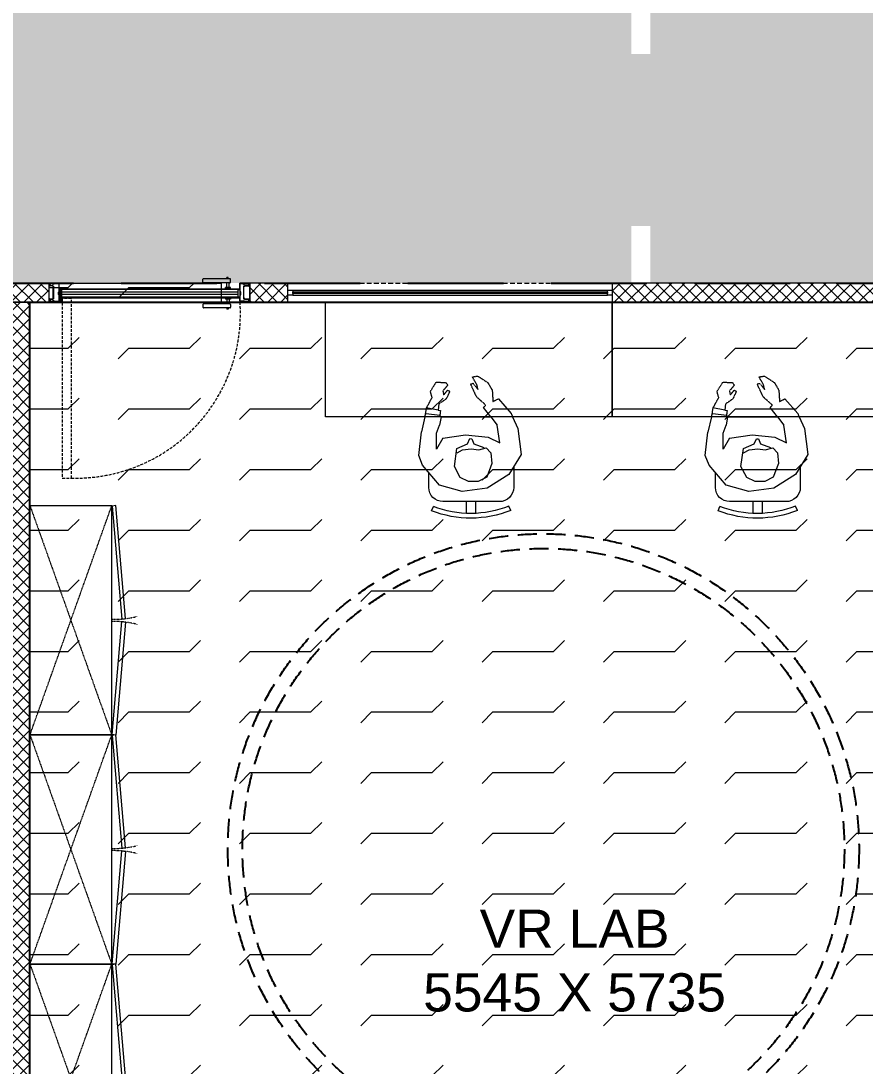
# Model space of a CAD drawing. Header units: millimetres. Extents: x 2335845 to 2509607, y 289014 to 361737.
# Drawn here: x 2386197 to 2390615, y 327411 to 332884 of the extents above; entities that cross this region are included whole.
import ezdxf

# ---------------------------------------------------------------- set-up
doc = ezdxf.new("R2010")
doc.units = ezdxf.units.MM
for name, pattern in [('( Hidden )', [0.375, 0.25, -0.125]), ('DASHED', [0.75, 0.5, -0.25]), ('HIDDEN', [0.375, 0.25, -0.125]), ('HIDDEN2', [0.1875, 0.125, -0.0625])]:
    doc.linetypes.add(name, pattern=pattern)
for name, color, linetype, lineweight in [('1-fur', 8, 'Continuous', 0), ('A-DOOR-FULL', 40, 'Continuous', 18), ('A-FURN-MODULAR-', 6, 'Continuous', 9), ('AI-FURN', 7, 'Continuous', 20), ('AR_01_PARTITION FULL HT', 2, 'Continuous', 25), ('IN-DOOR', 8, 'Continuous', 0), ('IN-PRTN-FULL', 30, 'Continuous', 20), ('IN-PRTN-HATCH', 8, 'Continuous', 5), ('SWA- GLASS PARTITION', 8, 'Continuous', 5), ('SWA-GLASS', 140, 'Continuous', 9), ('SWA-METAL', 165, 'Continuous', 9), ('TOA-FL-CPT-1', 8, 'Continuous', 5), ('TOA-FL-CPT-5', 8, 'Continuous', 5), ('TOA-FURN-MODULAR', 20, 'Continuous', 9)]:
    doc.layers.add(name, color=color, linetype=linetype, lineweight=lineweight)
doc.layers.add('FLOOR MARK', color=7, linetype='Continuous')
doc.layers.add('TEXT', color=250, linetype='Continuous')
doc.styles.get("Standard").update_dxf_attribs({"font": 'arial.ttf'})

# ---------------------------------------------------------------- blocks, each defined once
blk = doc.blocks.new('sdfff')
at = {"layer": 'AI-FURN', "color": 8, "linetype": 'HIDDEN', "ltscale": 0.1}
for p, q in [((1431068.8, 716788.7), (1429868.8, 716360.7)), ((1429868.8, 716788.7), (1431068.8, 716360.7))]:
    blk.add_line(p, q, dxfattribs=at)
at = {"layer": 'AI-FURN'}
blk.add_lwpolyline([(1431068.8, 716788.7), (1429868.8, 716788.7), (1429868.8, 716360.7), (1431068.8, 716360.7)], close=True, dxfattribs=at)
at = {"layer": 'AI-FURN', "color": 1}
for points in [[(1429871.5, 716358.3), (1430462.3, 716308.6), (1430458.9, 716288.9), (1429868.1, 716338.5)], [(1431066.2, 716358.3), (1430475.4, 716308.6), (1430478.8, 716288.9), (1431069.6, 716338.5)]]:
    blk.add_lwpolyline(points, close=True, dxfattribs=at)
at = {"layer": 'AI-FURN', "color": 8, "linetype": 'HIDDEN', "ltscale": 0.1}
for centre, start, end in [((1429935.1, 716353.1), 346.0424, 0.8272), ((1431002.6, 716353.1), 179.1728, 193.9576)]:
    blk.add_arc(centre, 528.2, start, end, dxfattribs=at)
blk = doc.blocks.new('GFHTH')
at = {"layer": 'TOA-FURN-MODULAR', "color": 18, "lineweight": 15, "true_color": 0x000000}
for p, q in [((2298634.3, 302594.7, 0), (2298338.3, 302594.7, 0)), ((2298264.3, 302520.7, 0), (2298264.3, 302443.2, 0)), ((2298708.3, 302411.8, 0), (2298708.3, 302520.7, 0))]:
    blk.add_line(p, q, dxfattribs=at)
at = {"layer": 'TOA-FURN-MODULAR', "color": 18, "lineweight": 5, "true_color": 0x000000}
for p, q in [((2298438.2, 302542.4, 0), (2298320.9, 302509.4, 0)), ((2298569.7, 302524.3, 0), (2298438.2, 302542.4, 0)), ((2298682.5, 302452.8, 0), (2298569.7, 302524.3, 0)), ((2298320.9, 302509.4, 0), (2298231, 302404.3, 0)), ((2298748.3, 302348, 0), (2298682.5, 302452.8, 0)), ((2298231, 302404.3, 0), (2298211.3, 302353, 0)), ((2298211.3, 302353, 0), (2298225.1, 302230.2, 0)), ((2298303.9, 302320.2, 0), (2298305.1, 302235.6, 0)), ((2298730.8, 302211.9, 0), (2298748.3, 302348, 0)), ((2298337.9, 302262.5, 0), (2298456, 302245.2, 0)), ((2298456, 302245.2, 0), (2298574.7, 302257.9, 0)), ((2298574.7, 302257.9, 0), (2298635.5, 302287, 0)), ((2298635.5, 302287, 0), (2298622.2, 302195.2, 0)), ((2298243.7, 302150.7, 0), (2298225.1, 302230.2, 0)), ((2298305.1, 302235.6, 0), (2298320.6, 302195.2, 0)), ((2298328, 302150.7, 0), (2298320.6, 302195.2, 0)), ((2298588.2, 302150.7, 0), (2298622.2, 302195.2, 0)), ((2298702.6, 302150.7, 0), (2298730.8, 302211.9, 0)), ((2298588.2, 302150.7, 0), (2298551, 302101.8, 0)), ((2298628.3, 302056.2, 0), (2298694.6, 302133.4, 0)), ((2298312.8, 302116.4, 0), (2298325.1, 302117.6, 0)), ((2298317.3, 302083.5, 0), (2298312.8, 302116.4, 0))]:
    blk.add_line(p, q, dxfattribs=at)
at = {"layer": 'TOA-FURN-MODULAR', "color": 18, "linetype": '( Hidden )', "lineweight": 5, "ltscale": 2, "true_color": 0x000000}
for p, q in [((2298243.7, 302150.7, 0), (2298247.3, 302135.3, 0)), ((2298247.3, 302135.3, 0), (2298252.2, 302104.3, 0)), ((2298325.1, 302117.6, 0), (2298321.7, 302146.3, 0)), ((2298694.6, 302133.4, 0), (2298702.6, 302150.7, 0)), ((2298252.2, 302104.3, 0), (2298281.6, 302049.7, 0)), ((2298355.1, 302056.9, 0), (2298317.3, 302083.5, 0)), ((2298562.1, 302089.3, 0), (2298514.4, 302046.4, 0)), ((2298551, 302101.8, 0), (2298562.1, 302089.3, 0)), ((2298281.6, 302049.7, 0), (2298272.4, 302017.9, 0)), ((2298337.6, 302015, 0), (2298342.3, 302035.9, 0)), ((2298342.3, 302035.9, 0), (2298362.7, 302011.3, 0)), ((2298373.9, 302016.7, 0), (2298355.1, 302056.9, 0)), ((2298514.4, 302046.4, 0), (2298483.2, 301979.7, 0)), ((2298596.2, 302011.7, 0), (2298599.7, 302070.7, 0)), ((2298599.7, 302070.7, 0), (2298628.3, 302056.2, 0)), ((2298272.4, 302017.9, 0), (2298303.1, 301969, 0)), ((2298303.1, 301969, 0), (2298353.6, 301971.5, 0)), ((2298362.7, 301985.3, 0), (2298337.6, 302015, 0)), ((2298353.6, 301971.5, 0), (2298362.7, 301985.3, 0)), ((2298362.7, 302011.3, 0), (2298373.9, 302016.7, 0)), ((2298483.2, 301979.7, 0), (2298496, 301974.8, 0)), ((2298515.7, 301982.3, 0), (2298492.4, 301941.7, 0)), ((2298496, 301974.8, 0), (2298521.3, 302007.1, 0)), ((2298521.3, 302007.1, 0), (2298515.7, 301982.3, 0)), ((2298520.5, 301937.3, 0), (2298572.4, 301971.1, 0)), ((2298572.4, 301971.1, 0), (2298596.2, 302011.7, 0)), ((2298492.4, 301941.7, 0), (2298520.5, 301937.3, 0))]:
    blk.add_line(p, q, dxfattribs=at)
at = {"layer": 'TOA-FURN-MODULAR', "color": 18, "linetype": '( Hidden )', "lineweight": 5, "ltscale": 3, "true_color": 0x000000}
for p, q in [((2298321.7, 302146.3, 0), (2298327.8, 302146.9, 0)), ((2298327.8, 302146.9, 0), (2298328.1, 302151.4, 0))]:
    blk.add_line(p, q, dxfattribs=at)
at = {"layer": 'TOA-FURN-MODULAR', "color": 18, "lineweight": 15, "true_color": 0x000000, "elevation": 0}
for points in [[(2298278.8, 302642.5), (2298288, 302619.7)], [(2298461.4, 302656.8), (2298461.4, 302594.7)], [(2298510.7, 302656.8), (2298510.7, 302594.7)], [(2298692.9, 302640.5), (2298683.7, 302617.7)]]:
    blk.add_lwpolyline(points, dxfattribs=at)
at = {"layer": 'TOA-FURN-MODULAR', "color": 18, "lineweight": 5, "true_color": 0x000000, "elevation": 0}
for points in [[(2298411.7, 302339.3), (2298440.2, 302324.3), (2298486.6, 302317.9), (2298525.1, 302322.9), (2298564.3, 302312.9), (2298588.5, 302340), (2298594.4, 302394.7), (2298567.2, 302466.6), (2298522.4, 302489.9), (2298471.9, 302489.9), (2298429.1, 302468.5), (2298397.9, 302410.2), (2298411.6, 302316.9), (2298466.6, 302291.5), (2298478.7, 302265.1), (2298489.4, 302266.5), (2298499.4, 302292.9), (2298552.9, 302312.2)], [(2298337.9, 302262.5), (2298303.9, 302320.2)], [(2298323.1, 302143.9), (2298249.2, 302134.9)], [(2298312.8, 302116.4), (2298249.9, 302102.9)]]:
    blk.add_lwpolyline(points, dxfattribs=at)
at = {"layer": 'TOA-FURN-MODULAR', "lineweight": 0, "ltscale": 12}
blk.add_lwpolyline([(2299223.5, 302150.7), (2297723.5, 302150.7), (2297723.5, 301550.7), (2299223.5, 301550.7)], close=True, dxfattribs=at)
at = {"layer": 'TOA-FURN-MODULAR', "color": 18, "lineweight": 15, "true_color": 0x000000, "elevation": 0}
blk.add_lwpolyline([(2298328.1, 302151.4, 0.034638), (2298338.3, 302150.7), (2298588.2, 302150.7)], format="xyb", dxfattribs=at)
at = {"layer": 'TOA-FURN-MODULAR', "color": 18, "lineweight": 15, "true_color": 0x000000}
for centre, radius, start, end in [((2298483.3, 302124.3, 0), 557.1, 67.9013, 111.5427), ((2298483.3, 302124.3, 0), 532.5, 67.9013, 111.5169), ((2298338.3, 302520.7, 0), 74, 90.0006, 180.0006), ((2298634.3, 302520.7, 0), 74, 0.0006, 90.0006)]:
    blk.add_arc(centre, radius, start, end, dxfattribs=at)
blk = doc.blocks.new('rub1')
at = {"lineweight": 20}
h = blk.add_hatch(color=8, dxfattribs=at)
h.paths.add_polyline_path([(285.1, 663.6), (284.4, 663.6, 0.06789), (284.3, 663.1), (284, 663.1), (284, 663.6), (283.7, 663.6), (283.7, 662.4), (284, 662.4), (284, 662.9), (284.3, 662.9, 0.066804), (284.4, 662.3), (285.1, 662.3, 0.299446), (285.5, 662.9), (285.5, 663.1, 0.299446)])
h.paths.add_polyline_path([(285.4, 663.1), (285.4, 662.9, -0.365226), (285, 662.5), (284.6, 662.5, -0.12053), (284.6, 663.5), (285, 663.5, -0.209232)], flags=16)
at = {"layer": '1-fur', "color": 8, "lineweight": 20}
for p, q in [((284.4, 663.6), (285.1, 663.6)), ((284.4, 662.3), (285.1, 662.3)), ((284.6, 663.5), (285, 663.5)), ((284.6, 662.5), (285, 662.5)), ((285.4, 663.1), (285.4, 662.9)), ((285.5, 663.1), (285.5, 662.9))]:
    blk.add_line(p, q, dxfattribs=at)
for points in [[(284, 662.9), (284, 662.4), (283.7, 662.4), (283.7, 663.6), (284, 663.6), (284, 663.1)], [(284.3, 663.1), (284, 663.1)], [(284, 662.9), (284.3, 662.9)]]:
    blk.add_lwpolyline(points, dxfattribs=at)
for centre, radius, start, end in [((286.3, 663), 1.99, 160.4255, 175.9608), ((286.3, 663), 1.99, 182.636, 197.9236), ((286.5, 663), 1.99, 165.4708, 192.9616), ((284.8, 662.9), 0.623, 16.2565, 63.5269), ((285, 662.9), 0.413, 282.3178, 2.5719), ((284.9, 663), 0.623, 3.1317, 69.8122), ((284.9, 662.9), 0.623, 290.1878, 356.8683)]:
    blk.add_arc(centre, radius, start, end, dxfattribs=at)
blk = doc.blocks.new('*U695')
at = {"layer": 'IN-DOOR', "color": 8, "ltscale": 2}
for p, q in [((-32.56, 3.81), (-32.56, 4.31)), ((-32.45, 4.42), (-27.72, 4.42)), ((-32.13, 4.42), (-32.13, 4.64)), ((-32.13, 4.64), (-31.89, 4.64)), ((-31.89, 4.42), (-31.89, 4.64)), ((-27.61, 3.81), (-27.61, 4.31)), ((-36, 3.3), (-36, 0)), ((-36, 3.29), (-36, 2.86)), ((-34.92, 3.3), (-35.99, 3.3)), ((-35.98, 2.84), (-35.92, 2.84)), ((-35.96, 3.17), (-35.96, 3.25)), ((-35.95, 3.26), (-34.97, 3.26)), ((-35.91, 2.83), (-35.91, 2.79)), ((-35.9, 2.78), (-35.83, 2.76)), ((-35.82, 2.77), (-35.86, 2.83)), ((-35.85, 2.84), (-35.11, 2.84)), ((-35.09, 2.88), (-35.81, 2.88)), ((-35.09, 2.82), (-35.11, 2.77)), ((-35.09, 2.76), (-34.98, 2.76)), ((-35.04, 2.83), (-35.04, 2.83)), ((-34.93, 2.81), (-35.02, 2.81)), ((-34.96, 3.25), (-34.96, 3.2)), ((-34.96, 2.74), (-34.96, 1.81)), ((-34.94, 3.18), (-34.94, 3.18)), ((-34.91, 3.21), (-34.91, 3.29)), ((-34.91, 0.51), (-34.91, 2.79)), ((-32.56, 2.62), (-32.56, 2.84)), ((-32.56, 2.84), (-31.66, 2.84)), ((-32.56, 2.62), (-31.66, 2.62)), ((-32.45, 3.7), (-27.72, 3.7)), ((-32.34, 2.84), (-32.34, 3.7)), ((-31.87, 2.84), (-31.87, 3.7)), ((-31.66, 2.62), (-31.66, 2.84)), ((-0.79, 3.21), (-0.79, 3.29)), ((-0.79, 0.51), (-0.79, 2.79)), ((-0.78, 3.3), (-0.01, 3.3)), ((-0.77, 2.81), (-0.68, 2.81)), ((-0.76, 3.18), (-0.76, 3.18)), ((-0.75, 3.25), (-0.75, 3.2)), ((-0.74, 2.74), (-0.74, 1.81)), ((-0.05, 3.26), (-0.73, 3.26)), ((-0.61, 2.76), (-0.72, 2.76)), ((-0.67, 2.83), (-0.67, 2.83)), ((-0.62, 2.82), (-0.59, 2.77)), ((-0.61, 2.88), (-0.19, 2.88)), ((-0.15, 2.84), (-0.6, 2.84)), ((-0.18, 2.77), (-0.14, 2.83)), ((-0.1, 2.78), (-0.17, 2.76)), ((-0.09, 2.83), (-0.09, 2.79)), ((-0.02, 2.84), (-0.08, 2.84)), ((-0.04, 3.17), (-0.04, 3.25)), ((0, 3.3), (0, 0)), ((0, 3.29), (0, 2.86)), ((-36, 0.44), (-36, 0.01)), ((-35.99, 0), (-34.92, 0)), ((-35.92, 0.46), (-35.98, 0.46)), ((-35.96, 0.05), (-35.96, 0.13)), ((-34.97, 0.04), (-35.95, 0.04)), ((-35.91, 0.5), (-35.91, 0.47)), ((-35.83, 0.54), (-35.9, 0.51)), ((-35.86, 0.47), (-35.82, 0.53)), ((-35.11, 0.46), (-35.85, 0.46)), ((-35.81, 0.42), (-35.09, 0.42)), ((-35.11, 0.52), (-35.09, 0.48)), ((-34.98, 0.54), (-35.09, 0.54)), ((-35.04, 0.47), (-35.04, 0.47)), ((-35.03, 0.2), (-35.03, 0.14)), ((-35.02, 0.49), (-34.93, 0.49)), ((-35.01, 0.22), (-35.01, 0.22)), ((-35.01, 0.12), (-34.93, 0.12)), ((-34.98, 0.18), (-34.99, 0.2)), ((-34.96, 1.81), (-34.97, 1.8)), ((-34.97, 1.8), (-34.96, 1.79)), ((-34.96, 1.79), (-34.96, 0.56)), ((-34.93, 0.16), (-34.96, 0.16)), ((-34.96, 0.1), (-34.96, 0.05)), ((-34.94, 0.12), (-34.94, 0.12)), ((-34.88, 0.19), (-34.92, 0.17)), ((-34.91, 0.1), (-34.91, 0.02)), ((-34.91, 0.01), (-34.91, 0.09)), ((-34.89, 0), (-34.2, 0)), ((-34.87, 0.08), (-34.85, 0.18)), ((-34.83, 0.06), (-34.85, 0.06)), ((-34.81, 0.05), (-34.82, 0.07)), ((-34.79, 0.07), (-34.8, 0.05)), ((-34.3, 0.06), (-34.77, 0.06)), ((-34.2, 0.81), (-34.2, 0)), ((-32.56, 0.98), (-32.56, 0.77)), ((-32.56, 0.98), (-31.66, 0.98)), ((-32.56, 0.77), (-31.66, 0.77)), ((-32.34, 0.77), (-32.34, -0.1)), ((-31.87, 0.77), (-31.87, -0.1)), ((-31.66, 0.98), (-31.66, 0.77)), ((-1.8, 0), (-1.8, 0.1)), ((-0.81, 0), (-1.8, 0)), ((-1.76, 0.06), (-1.65, 0.06)), ((-1.63, 0.07), (-1.62, 0.05)), ((-1.61, 0.05), (-0.88, 0.07)), ((-0.87, 0.06), (-0.86, 0.06)), ((-0.84, 0.08), (-0.85, 0.18)), ((-0.82, 0.19), (-0.79, 0.17)), ((-0.79, 0.1), (-0.79, 0.02)), ((-0.79, 0.01), (-0.79, 0.09)), ((-0.78, 0.16), (-0.74, 0.16)), ((-0.01, 0), (-0.78, 0)), ((-0.68, 0.49), (-0.77, 0.49)), ((-0.69, 0.12), (-0.77, 0.12)), ((-0.76, 0.12), (-0.76, 0.12)), ((-0.75, 0.1), (-0.75, 0.05)), ((-0.74, 1.81), (-0.73, 1.8)), ((-0.73, 1.8), (-0.74, 1.79)), ((-0.74, 1.79), (-0.74, 0.56)), ((-0.73, 0.04), (-0.05, 0.04)), ((-0.72, 0.54), (-0.62, 0.54)), ((-0.72, 0.18), (-0.71, 0.2)), ((-0.69, 0.22), (-0.69, 0.22)), ((-0.68, 0.2), (-0.68, 0.14)), ((-0.67, 0.47), (-0.67, 0.47)), ((-0.6, 0.52), (-0.62, 0.48)), ((-0.19, 0.42), (-0.61, 0.42)), ((-0.6, 0.46), (-0.15, 0.46)), ((-0.14, 0.47), (-0.18, 0.53)), ((-0.17, 0.54), (-0.1, 0.51)), ((-0.09, 0.5), (-0.09, 0.47)), ((-0.08, 0.46), (-0.02, 0.46)), ((-0.04, 0.05), (-0.04, 0.13)), ((0, 0.44), (0, 0.01)), ((-32.56, -0.21), (-32.56, -0.71)), ((-32.45, -0.1), (-27.72, -0.1)), ((-32.45, -0.82), (-27.72, -0.82)), ((-32.13, -0.82), (-32.13, -1.03)), ((-32.13, -1.03), (-31.89, -1.03)), ((-31.89, -0.82), (-31.89, -1.03)), ((-27.61, -0.21), (-27.61, -0.71))]:
    blk.add_line(p, q, dxfattribs=at)
at = {"layer": 'IN-DOOR', "color": 8, "ltscale": 3}
for p, q in [((-35.03, 3.16), (-35.03, 3.09)), ((-34.93, 3.18), (-35.01, 3.18)), ((-35.01, 3.08), (-35.01, 3.08)), ((-35, 3.09), (-34.98, 3.12)), ((-34.96, 3.13), (-34.93, 3.13)), ((-34.92, 3.13), (-34.9, 3.11)), ((-34.91, 3.28), (-34.91, 3.2)), ((-34.21, 3.3), (-34.89, 3.3)), ((-34.87, 3.12), (-34.87, 3.22)), ((-34.85, 3.24), (-34.83, 3.24)), ((-34.82, 3.23), (-34.81, 3.24)), ((-34.8, 3.24), (-34.79, 3.23)), ((-34.77, 3.24), (-34.3, 3.24)), ((-34.4, 2.03), (-34.4, 1.57)), ((-34.3, 2.07), (-34.36, 2.07)), ((-34.34, 1.83), (-34.34, 1.99)), ((-34.31, 2), (-34.23, 1.98)), ((-34.26, 2.56), (-34.27, 2.55)), ((-34.27, 2.55), (-34.26, 2.54)), ((-34.26, 3.2), (-34.26, 2.56)), ((-34.26, 2.54), (-34.26, 2.11)), ((-34.21, 2), (-34.21, 3.14)), ((-34.21, 0.91), (-34.21, 2.7)), ((-1.85, 2), (-1.85, 3.3)), ((-1.85, 3.3), (-0.81, 3.3)), ((-1.85, 0.91), (-1.85, 2.86)), ((-1.75, 2), (-1.83, 1.98)), ((-1.8, 3.2), (-1.8, 3.17)), ((-1.8, 3.17), (-1.79, 3.16)), ((-1.79, 3.16), (-1.8, 3.15)), ((-1.8, 3.15), (-1.8, 2.11)), ((-1.65, 3.24), (-1.76, 3.24)), ((-1.76, 2.07), (-1.7, 2.07)), ((-1.72, 1.83), (-1.72, 1.99)), ((-1.66, 2.03), (-1.66, 1.57)), ((-1.62, 3.24), (-1.63, 3.23)), ((-0.88, 3.23), (-1.61, 3.24)), ((-0.86, 3.24), (-0.87, 3.24)), ((-0.84, 3.12), (-0.84, 3.22)), ((-0.79, 3.13), (-0.81, 3.11)), ((-0.79, 3.28), (-0.79, 3.2)), ((-0.74, 3.13), (-0.78, 3.13)), ((-0.77, 3.18), (-0.69, 3.18)), ((-0.71, 3.09), (-0.72, 3.12)), ((-0.69, 3.08), (-0.7, 3.08)), ((-0.68, 3.16), (-0.68, 3.09)), ((-34.35, 1.53), (-34.3, 1.53)), ((-34.34, 1.61), (-34.34, 1.77)), ((-34.23, 1.62), (-34.31, 1.6)), ((-34.27, 1.04), (-34.28, 1.03)), ((-34.28, 1.01), (-34.27, 1)), ((-34.26, 1.49), (-34.26, 1.05)), ((-34.26, 0.99), (-34.26, 0.1)), ((-34.21, 0.82), (-34.21, 0.85)), ((-34.17, 0.89), (-34.2, 0.9)), ((-34.2, 0.86), (-34.17, 0.84)), ((-2.16, 0.77), (-2.16, 0.88)), ((-2.14, 0.9), (-2.08, 0.88)), ((-1.8, 0.75), (-2.14, 0.75)), ((-2.11, 0.85), (-2.11, 0.82)), ((-2.08, 0.84), (-2.1, 0.86)), ((-2.1, 0.81), (-1.86, 0.81)), ((-1.89, 0.89), (-1.86, 0.9)), ((-1.86, 0.86), (-1.89, 0.84)), ((-1.85, 0.82), (-1.85, 0.85)), ((-1.83, 1.62), (-1.75, 1.6)), ((-1.8, 1.49), (-1.8, 1.05)), ((-1.8, 0.99), (-1.8, 0.1)), ((-1.79, 1.04), (-1.79, 1.03)), ((-1.79, 1.01), (-1.79, 1)), ((-1.71, 1.53), (-1.76, 1.53)), ((-1.72, 1.61), (-1.72, 1.77))]:
    blk.add_line(p, q, dxfattribs=at)
at = {"layer": 'IN-DOOR', "color": 8, "linetype": 'DASHED'}
blk.add_lwpolyline([(-2.36, 2.73), (-2.36, 34.98), (-4, 34.98), (-4, 2.73)], close=True, dxfattribs=at)
at = {"layer": 'IN-DOOR', "color": 8}
for points in [[(-2.07, 2.62), (-34.21, 2.62), (-34.21, 2.49), (-2.07, 2.49)], [(-2.07, 2.49), (-33.9, 2.49), (-33.9, 1.11), (-2.07, 1.11)], [(-2.07, 0.98), (-34.21, 0.98), (-34.21, 1.11), (-2.07, 1.11)]]:
    blk.add_lwpolyline(points, dxfattribs=at)
for points in [[(-34.21, 2.49), (-33.9, 2.49), (-33.9, 1.11), (-34.21, 1.11)], [(-1.96, 2.49), (-2.28, 2.49), (-2.28, 1.11), (-1.96, 1.11)]]:
    blk.add_lwpolyline(points, close=True, dxfattribs=at)
at = {"layer": 'IN-DOOR', "color": 5}
for points in [[(-33.9, 2.02), (-2.28, 2.02)], [(-33.9, 1.58), (-2.28, 1.58)]]:
    blk.add_lwpolyline(points, dxfattribs=at)
at = {"layer": 'IN-DOOR', "color": 8, "linetype": 'Continuous', "lineweight": 25}
for points in [[(-1.95, 0.99), (-1.86, 0.99, 0.414214), (-1.85, 1), (-1.85, 2.87, 3.112272), (-2.02, 2.63, -0.513651), (-1.96, 2.59), (-1.96, 1, 0.414214)], [(-2.24, 2.77, 0.414214), (-2.22, 2.77), (-2.2, 2.77, 0.307235), (-2.05, 2.75), (-2.03, 2.73, 0.414214), (-2.02, 2.73), (-1.95, 2.81, 0.414214), (-1.96, 2.82), (-1.97, 2.84, 0.307235), (-2.02, 2.98), (-2.02, 3.01, 0.414214), (-2.03, 3.02), (-2.13, 3.04, 0.414214), (-2.14, 3.03), (-2.14, 3.01, 0.307235), (-2.24, 2.89), (-2.26, 2.88, 0.414214), (-2.27, 2.87)]]:
    blk.add_lwpolyline(points, format="xyb", close=True, dxfattribs=at)
at = {"layer": 'IN-DOOR', "color": 8, "linetype": 'DASHED'}
blk.add_arc((-4.8, 5.45), 29.53, 88.4446, 185.2074, dxfattribs=at)
at = {"layer": 'IN-DOOR', "color": 8, "ltscale": 2}
for centre, radius, start, end in [((-32.45, 4.31), 0.108, 90, 180), ((-32.45, 3.81), 0.108, 180, 270), ((-27.72, 4.31), 0.108, 360, 90), ((-27.72, 3.81), 0.108, 270, 360), ((-35.99, 3.29), 0.0108, 90, 180), ((-35.98, 2.86), 0.018, 180, 270), ((-35.95, 3.25), 0.0108, 90, 180), ((-35.93, 3.17), 0.0288, 180, 293.5782), ((-35.84, 2.8), 0.353, 84.9915, 103.4121), ((-35.92, 2.83), 0.0108, 360, 90), ((-35.9, 2.79), 0.0108, 180, 250), ((-35.82, 3.04), 0.0648, 81.2602, 348.7398), ((-35.85, 2.83), 0.0108, 90, 200), ((-35.81, 2.91), 0.0288, 115.8419, 270), ((-35.83, 2.77), 0.0108, 250, 20), ((-35.81, 3.13), 0.0252, 261.2602, 81.2602), ((-35.88, 3.13), 0.204, 286.1738, 325.757), ((-35.74, 3.02), 0.0252, 348.7398, 168.7398), ((-35.11, 2.82), 0.018, 360, 90), ((-35.09, 2.77), 0.018, 180, 270), ((-35.09, 2.83), 0.054, 360, 90), ((-35.02, 2.83), 0.018, 180, 270), ((-34.98, 2.74), 0.018, 360, 90), ((-34.97, 3.25), 0.0108, 360, 90), ((-34.94, 3.2), 0.018, 180, 270), ((-34.94, 3.21), 0.0288, 270, 360), ((-34.93, 2.79), 0.018, 360, 90), ((-34.92, 3.29), 0.0108, 360, 90), ((-0.78, 3.29), 0.0108, 90, 180), ((-0.76, 3.21), 0.0288, 180, 270), ((-0.77, 2.79), 0.018, 90, 180), ((-0.76, 3.2), 0.018, 270, 360), ((-0.73, 3.25), 0.0108, 90, 180), ((-0.72, 2.74), 0.018, 90, 180), ((-0.68, 2.83), 0.018, 270, 360), ((-0.61, 2.83), 0.054, 90, 180), ((-0.6, 2.82), 0.018, 90, 180), ((-0.61, 2.77), 0.018, 270, 360), ((-0.26, 3.02), 0.0252, 11.2602, 191.2602), ((-0.12, 3.13), 0.204, 214.243, 253.8262), ((-0.18, 3.04), 0.0648, 191.2602, 98.7398), ((-0.19, 3.13), 0.0252, 98.7398, 278.7398), ((-0.16, 2.8), 0.353, 76.5878, 95.0085), ((-0.19, 2.91), 0.0288, 270, 64.158), ((-0.17, 2.77), 0.0108, 160, 290), ((-0.15, 2.83), 0.0108, 340, 90), ((-0.1, 2.79), 0.0108, 290, 360), ((-0.08, 2.83), 0.0108, 90, 180), ((-0.07, 3.17), 0.0288, 246.4218, 360), ((-0.05, 3.25), 0.0108, 360, 90), ((-0.02, 2.86), 0.018, 270, 360), ((-0.01, 3.29), 0.0108, 360, 90), ((-35.98, 0.44), 0.018, 90, 180), ((-35.99, 0.01), 0.0108, 180, 270), ((-35.93, 0.13), 0.0288, 66.4218, 180), ((-35.95, 0.05), 0.0108, 180, 270), ((-35.92, 0.47), 0.0108, 270, 360), ((-35.85, 0.41), 0.27, 254.6491, 275.7262), ((-35.9, 0.5), 0.0108, 110, 180), ((-35.84, 0.26), 0.0648, 11.2602, 278.7398), ((-35.85, 0.47), 0.0108, 160, 270), ((-35.81, 0.39), 0.0288, 90, 244.158), ((-35.83, 0.53), 0.0108, 340, 110), ((-35.83, 0.17), 0.0252, 278.7398, 98.7398), ((-35.88, 0.2), 0.173, 28.706, 71.7459), ((-35.75, 0.28), 0.0252, 191.2602, 11.2602), ((-35.09, 0.52), 0.018, 90, 180), ((-35.11, 0.48), 0.018, 270, 360), ((-35.09, 0.47), 0.054, 270, 360), ((-35.02, 0.47), 0.018, 90, 180), ((-35.01, 0.2), 0.018, 90, 180), ((-35.01, 0.14), 0.018, 180, 270), ((-35.01, 0.2), 0.018, 360, 90), ((-34.98, 0.56), 0.018, 270, 360), ((-34.96, 0.18), 0.018, 180, 270), ((-34.97, 0.05), 0.0108, 270, 360), ((-34.94, 0.1), 0.018, 90, 180), ((-34.94, 0.09), 0.0288, 360, 90), ((-34.93, 0.51), 0.018, 270, 360), ((-34.93, 0.18), 0.018, 270, 315), ((-34.93, 0.1), 0.018, 360, 90), ((-34.92, 0.01), 0.0108, 270, 360), ((-34.89, 0.02), 0.018, 180, 270), ((-34.87, 0.18), 0.018, 360, 135), ((-34.85, 0.08), 0.018, 180, 270), ((-34.83, 0.08), 0.018, 270, 315), ((-34.8, 0.04), 0.0108, 45, 135), ((-34.77, 0.08), 0.018, 225, 270), ((-34.3, 0.1), 0.036, 270, 360), ((-1.76, 0.1), 0.036, 180, 270), ((-1.65, 0.08), 0.018, 270, 315), ((-1.62, 0.04), 0.0108, 45, 135), ((-0.87, 0.08), 0.018, 225, 270), ((-0.86, 0.08), 0.018, 270, 360), ((-0.84, 0.18), 0.018, 45, 180), ((-0.81, 0.02), 0.018, 270, 360), ((-0.77, 0.51), 0.018, 180, 270), ((-0.78, 0.18), 0.018, 225, 270), ((-0.76, 0.09), 0.0288, 90, 180), ((-0.77, 0.1), 0.018, 90, 180), ((-0.78, 0.01), 0.0108, 180, 270), ((-0.76, 0.1), 0.018, 360, 90), ((-0.73, 0.05), 0.0108, 180, 270), ((-0.72, 0.56), 0.018, 180, 270), ((-0.74, 0.18), 0.018, 270, 360), ((-0.69, 0.2), 0.018, 90, 180), ((-0.69, 0.2), 0.018, 360, 90), ((-0.69, 0.14), 0.018, 270, 360), ((-0.68, 0.47), 0.018, 360, 90), ((-0.61, 0.47), 0.054, 180, 270), ((-0.62, 0.52), 0.018, 360, 90), ((-0.6, 0.48), 0.018, 180, 270), ((-0.12, 0.2), 0.173, 108.254, 151.294), ((-0.25, 0.28), 0.0252, 168.7398, 348.7398), ((-0.16, 0.26), 0.0648, 261.2602, 168.7398), ((-0.17, 0.17), 0.0252, 81.2602, 261.2602), ((-0.19, 0.39), 0.0288, 295.8419, 90), ((-0.17, 0.53), 0.0108, 70, 200), ((-0.15, 0.41), 0.27, 264.2737, 285.3508), ((-0.15, 0.47), 0.0108, 270, 20), ((-0.1, 0.5), 0.0108, 360, 70), ((-0.08, 0.47), 0.0108, 180, 270), ((-0.07, 0.13), 0.0288, 360, 113.5782), ((-0.05, 0.05), 0.0108, 270, 360), ((-0.02, 0.44), 0.018, 360, 90), ((-0.01, 0.01), 0.0108, 270, 360), ((-32.45, -0.21), 0.108, 90, 180), ((-32.45, -0.71), 0.108, 180, 270), ((-27.72, -0.21), 0.108, 360, 90), ((-27.72, -0.71), 0.108, 270, 360)]:
    blk.add_arc(centre, radius, start, end, dxfattribs=at)
at = {"layer": 'IN-DOOR', "color": 8, "ltscale": 3}
for centre, radius, start, end in [((-35.01, 3.16), 0.018, 90, 180), ((-35.01, 3.09), 0.018, 180, 270), ((-35.01, 3.09), 0.0126, 277.0353, 26.015), ((-34.96, 3.12), 0.018, 90, 180), ((-34.93, 3.2), 0.018, 270, 360), ((-34.93, 3.12), 0.018, 45, 90), ((-34.89, 3.28), 0.018, 90, 180), ((-34.88, 3.12), 0.018, 225, 360), ((-34.85, 3.22), 0.018, 90, 180), ((-34.83, 3.22), 0.018, 45, 90), ((-34.8, 3.25), 0.0108, 225, 315), ((-34.77, 3.22), 0.018, 90, 135), ((-34.36, 2.03), 0.036, 90, 180), ((-34.32, 1.99), 0.018, 75.8258, 180), ((-34.3, 3.2), 0.036, 360, 90), ((-34.3, 2.11), 0.036, 270, 360), ((-34.23, 2), 0.018, 255.8258, 360), ((-1.83, 2), 0.018, 180, 284.1742), ((-1.76, 3.2), 0.036, 90, 180), ((-1.76, 2.11), 0.036, 180, 270), ((-1.74, 1.99), 0.018, 360, 104.1742), ((-1.7, 2.03), 0.036, 360, 90), ((-1.65, 3.22), 0.018, 45, 90), ((-1.62, 3.25), 0.0108, 225, 315), ((-0.87, 3.22), 0.018, 90, 135), ((-0.86, 3.22), 0.018, 360, 90), ((-0.82, 3.12), 0.018, 180, 315), ((-0.81, 3.28), 0.018, 360, 90), ((-0.77, 3.2), 0.018, 180, 270), ((-0.78, 3.12), 0.018, 90, 135), ((-0.74, 3.12), 0.018, 360, 90), ((-0.7, 3.09), 0.0126, 153.985, 262.9647), ((-0.69, 3.16), 0.018, 360, 90), ((-0.69, 3.09), 0.018, 270, 360), ((-34.35, 1.58), 0.0452, 191.7193, 271.6001), ((-34.33, 1.8), 0.018, 134.427, 225.573), ((-34.35, 1.83), 0.018, 314.427, 360), ((-34.35, 1.77), 0.018, 360, 45.573), ((-34.32, 1.61), 0.018, 180, 284.1742), ((-34.3, 1.49), 0.036, 360, 90), ((-34.27, 1.02), 0.0108, 135, 225), ((-34.28, 1.05), 0.018, 315, 360), ((-34.28, 0.99), 0.018, 360, 45), ((-34.23, 1.6), 0.018, 360, 104.1742), ((-34.2, 0.91), 0.0108, 180, 270), ((-34.2, 0.85), 0.0108, 90, 180), ((-34.2, 0.82), 0.0108, 180, 270), ((-34.17, 0.86), 0.0216, 270, 90), ((-2.14, 0.88), 0.018, 90, 180), ((-2.14, 0.77), 0.018, 180, 270), ((-2.1, 0.85), 0.0108, 90, 180), ((-2.1, 0.82), 0.0108, 180, 270), ((-2.08, 0.86), 0.0216, 270, 90), ((-1.89, 0.86), 0.0216, 90, 270), ((-1.86, 0.91), 0.0108, 270, 360), ((-1.86, 0.85), 0.0108, 360, 90), ((-1.86, 0.82), 0.0108, 270, 360), ((-1.83, 1.6), 0.018, 75.8258, 180), ((-1.76, 1.49), 0.036, 90, 180), ((-1.78, 1.05), 0.018, 180, 225), ((-1.78, 0.99), 0.018, 135, 180), ((-1.79, 1.02), 0.0108, 315, 45), ((-1.74, 1.61), 0.018, 255.8258, 360), ((-1.71, 1.83), 0.018, 180, 225.573), ((-1.73, 1.8), 0.018, 314.427, 45.573), ((-1.71, 1.77), 0.018, 134.427, 180), ((-1.71, 1.58), 0.0452, 268.3999, 348.2806)]:
    blk.add_arc(centre, radius, start, end, dxfattribs=at)
at = {"layer": 'IN-DOOR', "color": 8, "lineweight": 20, "extrusion": (0, 0, -1), "xscale": 0.1118615642299428, "yscale": 0.1118615642299428, "zscale": -0.1118615642299429, "rotation": 90.00002373157199}
blk.add_blockref('rub1', (76.13, -30.93), dxfattribs=at)
blk = doc.blocks.new('*U719')
at = {"layer": 'IN-PRTN-HATCH'}
h = blk.add_hatch(dxfattribs=at)
h.set_pattern_fill('ANSI37', color=256, scale=15)
h.set_pattern_definition([(45, (12165.095, -9e-11), (-33.67596, 33.67596), []), (135, (12165.095, -9e-11), (-33.67596, -33.67596), [])])
h.paths.add_polyline_path([(-100373.5, -39967.2), (-91023.7, -39967.2), (-91023.7, -39867.2), (-100373.5, -39867.2)])
at = {"layer": 'IN-PRTN-FULL', "elevation": 0}
blk.add_lwpolyline([(-100373.5, -39967.2), (-91023.7, -39967.2), (-91023.7, -39867.2), (-100373.5, -39867.2)], close=True, dxfattribs=at)
blk = doc.blocks.new('*U720')
at = {"layer": 'IN-PRTN-HATCH'}
h = blk.add_hatch(dxfattribs=at)
h.set_pattern_fill('ANSI37', color=256, scale=15)
h.set_pattern_definition([(45, (-2500.97, -9e-11), (-33.67596, 33.67596), []), (135, (-2500.97, -9e-11), (-33.67596, -33.67596), [])])
h.paths.add_polyline_path([(-105886.3, -39967.2), (-100177, -39967.2), (-100177, -39867.2), (-105886.3, -39867.2)])
at = {"layer": 'IN-PRTN-FULL', "elevation": 0}
blk.add_lwpolyline([(-105886.3, -39967.2), (-100177, -39967.2), (-100177, -39867.2), (-105886.3, -39867.2)], close=True, dxfattribs=at)
blk = doc.blocks.new('*U724')
at = {"layer": 'IN-PRTN-HATCH'}
h = blk.add_hatch(dxfattribs=at)
h.set_pattern_fill('ANSI37', color=256, scale=15)
h.set_pattern_definition([(45, (3008.307, -9e-11), (-33.67596, 33.67596), []), (135, (3008.307, -9e-11), (-33.67596, -33.67596), [])])
h.paths.add_polyline_path([(-100377, -39967.2), (-100177, -39967.2), (-100177, -39867.2), (-100377, -39867.2)])
at = {"layer": 'IN-PRTN-FULL', "elevation": 0}
blk.add_lwpolyline([(-100377, -39967.2), (-100177, -39967.2), (-100177, -39867.2), (-100377, -39867.2)], close=True, dxfattribs=at)
blk = doc.blocks.new('*U873')
at = {"layer": 'SWA- GLASS PARTITION', "linetype": 'HIDDEN2', "ltscale": 200, "elevation": 0}
blk.add_lwpolyline([(115156.5, -163313), (116853.2, -163312.9), (116853.2, -163412.9), (115156.5, -163413)], close=True, dxfattribs=at)
at = {"layer": 'SWA-GLASS', "color": 4, "elevation": 0}
blk.add_lwpolyline([(116828.2, -163357.9), (116828.2, -163367.9), (115181.5, -163368), (115181.5, -163358)], close=True, dxfattribs=at)
at = {"layer": 'SWA-METAL', "color": 8, "linetype": 'HIDDEN'}
for p, q in [((115181.5, -163350.5, 0), (116828.2, -163350.4, 0)), ((115181.5, -163375.4, 0), (116828.2, -163375.4, 0))]:
    blk.add_line(p, q, dxfattribs=at)
at = {"layer": 'SWA-METAL', "elevation": 0}
for points in [[(115156.5, -163350.5), (115181.5, -163350.5), (115181.5, -163375.5), (115156.5, -163375.5)], [(116828.2, -163350.4), (116853.2, -163350.4), (116853.2, -163375.4), (116828.2, -163375.4)]]:
    blk.add_lwpolyline(points, close=True, dxfattribs=at)
blk = doc.blocks.new('*U878')
at = {"layer": 'IN-PRTN-HATCH'}
h = blk.add_hatch(dxfattribs=at)
h.set_pattern_fill('ANSI37', color=256, scale=15)
h.set_pattern_definition([(45, (858.37, -3e-11), (-33.67596, 33.67596), []), (135, (858.37, -3e-11), (-33.67596, -33.67596), [])])
h.paths.add_polyline_path([(-102602, -39967.2), (-100102, -39967.2), (-100102, -39867.2), (-102602, -39867.2)])
at = {"layer": 'IN-PRTN-FULL', "elevation": 0}
blk.add_lwpolyline([(-102602, -39967.2), (-100102, -39967.2), (-100102, -39867.2), (-102602, -39867.2)], close=True, dxfattribs=at)

msp = doc.modelspace()

# ---------------------------------------------------------------- hatches: boundary and pattern name
at = {"layer": 'TOA-FL-CPT-1', "true_color": 0xc7c8ca}
h = msp.add_hatch(dxfattribs=at)
h.set_pattern_fill('AR-PARQ1', color=9, scale=3)
h.set_pattern_definition([(90, (54538.6, -6708.4), (-914.4, 914.4), [914.4, -914.4]), (90, (54691, -6708.4), (-914.4, 914.4), [914.4, -914.4]), (90, (54843.4, -6708.4), (-914.4, 914.4), [914.4, -914.4]), (90, (54995.8, -6708.4), (-914.4, 914.4), [914.4, -914.4]), (90, (55148.2, -6708.4), (-914.4, 914.4), [914.4, -914.4]), (90, (55300.6, -6708.4), (-914.4, 914.4), [914.4, -914.4]), (90, (55453, -6708.4), (-914.4, 914.4), [914.4, -914.4]), (0, (54538.6, -5794), (914.4, -914.4), [914.4, -914.4]), (0, (54538.6, -5641.6), (914.4, -914.4), [914.4, -914.4]), (0, (54538.6, -5489.2), (914.4, -914.4), [914.4, -914.4]), (0, (54538.6, -5336.8), (914.4, -914.4), [914.4, -914.4]), (0, (54538.6, -5184.4), (914.4, -914.4), [914.4, -914.4]), (0, (54538.6, -5032), (914.4, -914.4), [914.4, -914.4]), (0, (54538.6, -4879.6), (914.4, -914.4), [914.4, -914.4])])
h.paths.add_polyline_path([(2344950.518, 323601.624), (2348044.691, 323601.624), (2348044.691, 308801.624), (2344978.375, 308801.624), (2344983.023, 307001.553), (2351045.878, 307001.608), (2351044.683, 304701.624), (2350244.683, 304670.094), (2350244.683, 294701.624), (2352811.835, 294701.622), (2352811.821, 307001.631), (2405044.683, 307005.059), (2405044.683, 327701.624), (2410595.745, 327701.624), (2410609.803, 329501.624), (2408605.34, 329501.624), (2411484.683, 335301.624), (2408440.262, 335301.624), (2406365.488, 331122.307), (2403244.678, 328001.969), (2403244.795, 325600.805), (2384290.648, 325598.809), (2384290.648, 323607.372), (2375885.176, 323603.528), (2375861.465, 325602.978), (2360226.195, 325602.091), (2360226.052, 334601.937), (2375945.229, 334602.179), (2375945.229, 331031.373), (2376972.789, 331510.903), (2389391.537, 331510.903), (2389391.537, 331810.72), (2389491.628, 331810.72), (2389491.53, 331510.903), (2391791.53, 331510.903), (2391791.531, 333010.881), (2389491.53, 333010.881), (2389491.531, 332710.861), (2389391.537, 332710.861), (2389391.54, 333010.905), (2377622.511, 333011.008), (2377622.511, 336459.845), (2386144.742, 336459.853), (2386144.683, 337701.624), (2376094.699, 337701.624), (2376094.724, 335802.062), (2362938.321, 335802.061), (2362938.326, 340629.119), (2359023.456, 340413.419), (2359023.899, 325602.053), (2352244.614, 325602.052), (2352244.655, 339888.472), (2350244.683, 339753.79), (2350259.797, 327701.624), (2351044.683, 327701.624), (2351043.518, 325401.69), (2344945.863, 325401.675)])
h.paths.add_polyline_path([(2365719.683, 323601.624), (2395044.683, 323601.624), (2395044.683, 322741.298), (2398494.622, 322751.666), (2398494.622, 323601.624), (2403544.687, 323601.624), (2403544.687, 308801.634), (2365719.683, 308801.634)], flags=16)
h.paths.add_polyline_path([(2349719.689, 323601.683), (2365719.683, 323601.683), (2365719.683, 308801.624), (2349719.689, 308801.624)], flags=16)
at = {"layer": 'TOA-FL-CPT-5'}
h = msp.add_hatch(dxfattribs=at)
h.set_pattern_fill('FLEX', color=8, scale=50)
h.set_pattern_definition([(0, (2309292.62, 298785.18), (0, 317.5), [317.5, -317.5]), (45, (2309610.12, 298785.18), (0, 317.5), [79.375, -290.2628, 79.375, -449.0128])])
h.paths.add_polyline_path([(2391791.537, 325700.417), (2387394.97, 325700.417), (2387395.87, 325601.283), (2386344.8, 325601.58), (2386344.8, 325700.417), (2386244.683, 325700.417), (2386244.683, 331410.903), (2386344.683, 331410.903), (2386344.8, 331510.057), (2387244.683, 331510.903), (2387244.683, 331407.363), (2391791.537, 331410.903)])

# ---------------------------------------------------------------- linework, layer by layer
at = {"layer": 'FLOOR MARK', "color": 8, "linetype": 'DASHED', "ltscale": 1000}
msp.add_lwpolyline([(2376972.789, 331510.903), (2391791.529, 331510.903), (2391791.53, 333010.881), (2377622.511, 333011.008)], dxfattribs=at)
at = {"layer": 'FLOOR MARK'}
msp.add_lwpolyline([(2386244.8, 331410.903), (2391791.527, 331410.903), (2391791.527, 325700.417), (2386244.8, 325700.416)], close=True, dxfattribs=at)
at = {"layer": 'FLOOR MARK', "color": 8, "linetype": 'DASHED', "ltscale": 200}
for radius in [1651.744, 1575]:
    msp.add_circle((2388932.026, 328546.561, 0), radius, dxfattribs=at)
at = {"layer": 'SWA- GLASS PARTITION'}
msp.add_lwpolyline([(2408344.683, 341505.727), (2408344.683, 335301.624), (2406283.172, 331181.464), (2403147.551, 328051.964), (2394056.748, 328051.975), (2394044.682, 325702.011), (2392041.533, 325702.009), (2386244.794, 325702.015), (2386244.8, 331410.903), (2391791.53, 331410.897), (2391791.528, 333111.723), (2386244.677, 333111.685), (2386244.687, 341512.454, -0.01232531)], format="xyb", close=True, dxfattribs=at)
at = {"layer": 'TOA-FL-CPT-1', "elevation": 0}
msp.add_lwpolyline([(2391791.537, 325700.417), (2387394.97, 325700.417), (2387395.87, 325601.283), (2386344.8, 325601.58), (2386344.8, 325700.417), (2386244.683, 325700.417), (2386244.683, 331410.903), (2386344.683, 331410.903), (2386344.8, 331510.057), (2387244.683, 331510.903), (2387244.683, 331407.363), (2391791.537, 331410.903)], close=True, dxfattribs=at)

# ---------------------------------------------------------------- block references
at = {"layer": 'A-DOOR-FULL', "linetype": 'Continuous', "xscale": 29.16666484490015, "yscale": 29.16666484490015, "zscale": 29.16666484490015, "rotation": 179.9998965342576}
msp.add_blockref('*U695', (2386344.8, 331510.057, 0), dxfattribs=at)
at = {"layer": 'A-FURN-MODULAR-', "rotation": 90.00000000000001}
for p in [(3103033.407, -1100723.837), (3103033.407, -1101923.837), (3103033.41, -1103123.845)]:
    msp.add_blockref('sdfff', p, dxfattribs=at)
at = {"layer": 'AR_01_PARTITION FULL HT'}
for name, p, rotation in [('*U719', (2285971.206, 291543.817, 0), 179.9999359460098), ('*U724', (2287217.725, 291542.968, 0), 179.9999359460098), ('*U878', (2289189.441, 291543.817, 0), 179.9999359460098), ('*U720', (2346277.714, 431587.978, 0), 89.99993594600981)]:
    msp.add_blockref(name, p, dxfattribs=dict(at, rotation=rotation))
at = {"layer": 'SWA- GLASS PARTITION', "linetype": 'HIDDEN2'}
msp.add_blockref('*U873', (2272438.263, 494823.814, 0), dxfattribs=at)
at = {"layer": 'TOA-FURN-MODULAR', "color": 1, "xscale": -1, "rotation": 180}
for p in [(90067.918, 632961.592), (91567.918, 632961.572)]:
    msp.add_blockref('GFHTH', p, dxfattribs=at)

# ---------------------------------------------------------------- texts
at = {"layer": 'TEXT', "insert": (2389939.267, 327694.52), "char_height": 200, "width": 1688.91822, "attachment_point": 9}
msp.add_mtext('\\pxqc;VR LAB  \\P5545 X 5735', dxfattribs=at)

doc.saveas('drawing.dxf')
